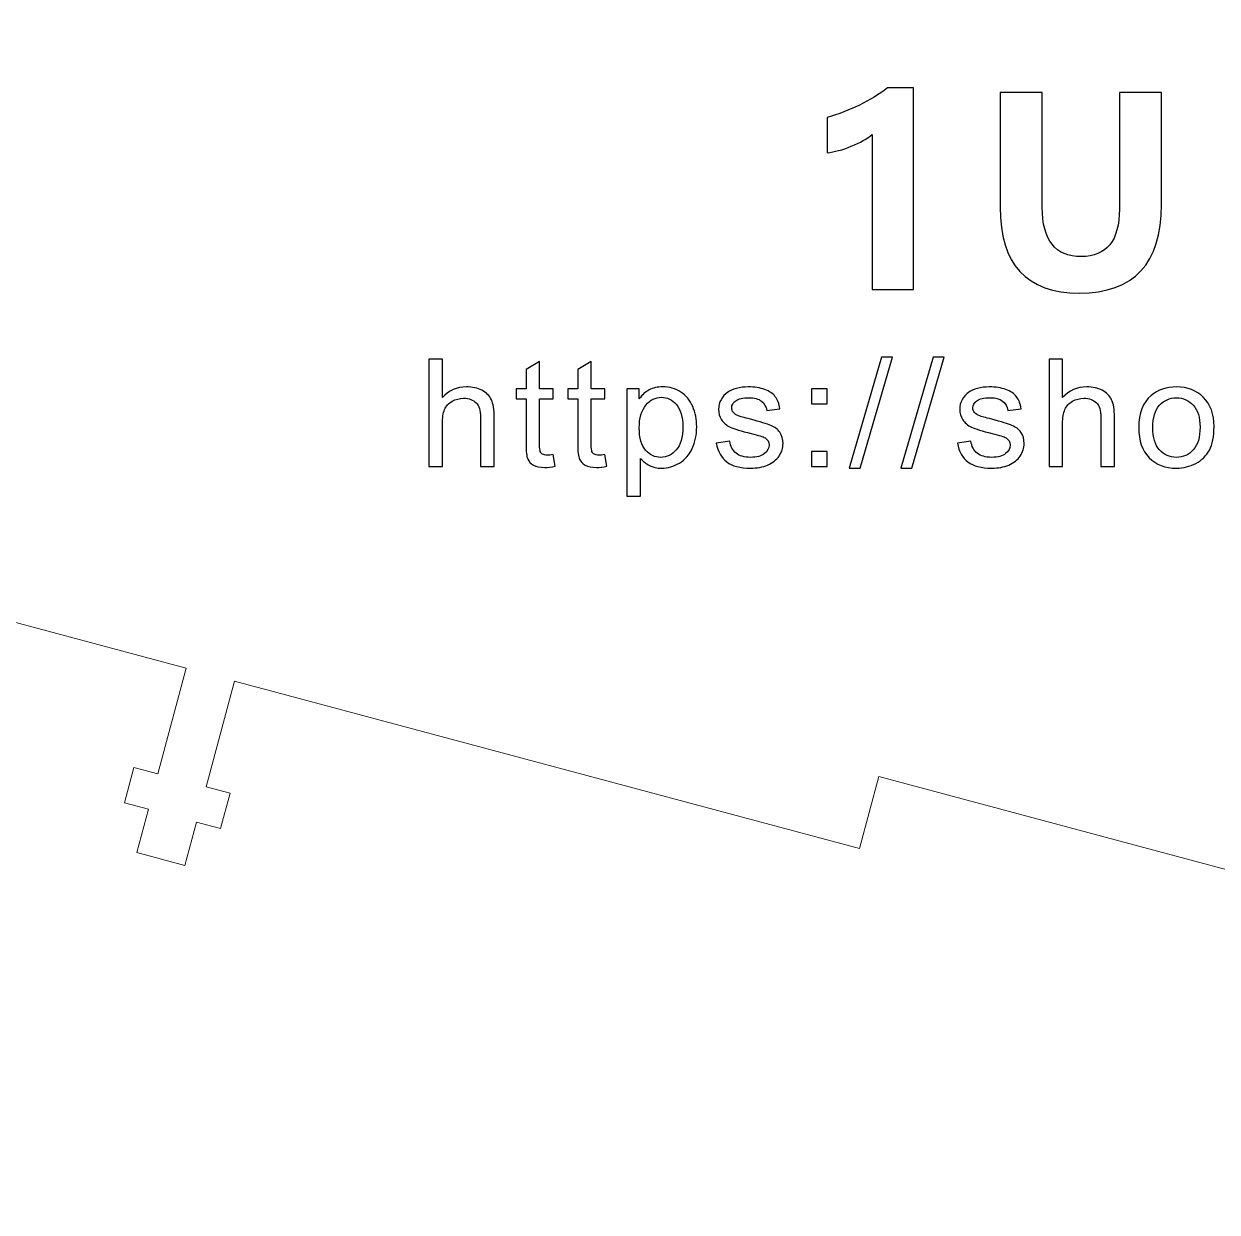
# Model space of a CAD drawing. Header units: centimetres. Extents: x -84 to 49, y -29 to 29.
# Drawn here: x 19.09 to 26.29, y -22.14 to -14.98 of the extents above; entities that cross this region are included whole.
import ezdxf

# ---------------------------------------------------------------- set-up
doc = ezdxf.new("R2010")
doc.units = ezdxf.units.CM
doc.header["$MEASUREMENT"] = 0
doc.layers.add('layer 1', color=7, linetype='Continuous')

msp = doc.modelspace()

# ---------------------------------------------------------------- linework, layer by layer
at = {"layer": 'layer 1', "color": 142, "lineweight": 20}
for points, knots in [([(3.62813, -26.66541), (3.62813, -26.66541), (28.50078, -26.66541), (28.50078, -26.66541), (28.50078, -26.66541), (28.50078, -26.66541), (29.88813, -21.49287), (29.88813, -21.49287), (29.88813, -21.49287), (29.88813, -21.49287), (28.47722, -21.11484), (28.47722, -21.11484), (28.47722, -21.11484), (28.47722, -21.11484), (28.21859, -22.08017), (28.21859, -22.08017), (28.21859, -22.08017), (28.21859, -22.08017), (27.73561, -21.95077), (27.73561, -21.95077), (27.73561, -21.95077), (27.73561, -21.95077), (27.99426, -20.98543), (27.99426, -20.98543), (27.99426, -20.98543), (27.99426, -20.98543), (27.99402, -20.98537), (27.99402, -20.98537), (27.99402, -20.98537), (27.99402, -20.98537), (28.11046, -20.55067), (28.11046, -20.55067), (28.11046, -20.55067), (28.11046, -20.55067), (24.24679, -19.51544), (24.24679, -19.51544), (24.24679, -19.51544), (24.24679, -19.51544), (24.13033, -19.95009), (24.13033, -19.95009), (24.13033, -19.95009), (24.13033, -19.95009), (20.36115, -18.94022), (20.36115, -18.94022), (20.36115, -18.94022), (20.36115, -18.94022), (20.19035, -19.57772), (20.19035, -19.57772), (20.19035, -19.57772), (20.19035, -19.57772), (20.33524, -19.61651), (20.33524, -19.61651), (20.33524, -19.61651), (20.33524, -19.61651), (20.27827, -19.82902), (20.27827, -19.82902), (20.27827, -19.82902), (20.27827, -19.82902), (20.1334, -19.79022), (20.1334, -19.79022), (20.1334, -19.79022), (20.1334, -19.79022), (20.06353, -20.05098), (20.06353, -20.05098), (20.06353, -20.05098), (20.06353, -20.05098), (19.77375, -19.97339), (19.77375, -19.97339), (19.77375, -19.97339), (19.77375, -19.97339), (19.84361, -19.71259), (19.84361, -19.71259), (19.84361, -19.71259), (19.84361, -19.71259), (19.69872, -19.67372), (19.69872, -19.67372), (19.69872, -19.67372), (19.69872, -19.67372), (19.75571, -19.46125), (19.75571, -19.46125), (19.75571, -19.46125), (19.75571, -19.46125), (19.90057, -19.50003), (19.90057, -19.50003), (19.90057, -19.50003), (19.90057, -19.50003), (20.07139, -18.86255), (20.07139, -18.86255), (20.07139, -18.86255), (20.07139, -18.86255), (16.30426, -17.85308), (16.30426, -17.85308), (16.30426, -17.85308), (16.30426, -17.85308), (16.4343, -17.36768), (16.4343, -17.36768), (16.4343, -17.36768), (13.91012, -12.86763), (11.62689, -4.30798), (17.20939, 2.113), (17.20939, 2.113), (17.20939, 2.113), (16.32521, 5.41296), (16.32521, 5.41296), (16.32521, 5.41296), (15.85448, 7.16956), (14.84009, 7.59481), (12.94908, 7.06738), (12.94908, 7.06738), (12.94908, 7.06738), (3.62849, 4.56991), (3.62849, 4.56991), (3.62849, 4.56991), (3.62849, 4.56991), (3.62849, -9.16541), (3.62849, -9.16541), (3.62849, -9.16541), (3.62849, -9.16541), (4.12813, -9.16539), (4.12813, -9.16539), (4.12813, -9.16539), (4.12813, -9.16539), (4.12812, -11.0153), (4.12812, -11.0153), (4.12812, -11.0153), (4.12812, -11.0153), (4.78809, -11.01539), (4.78809, -11.01539), (4.78809, -11.01539), (4.78809, -11.01539), (4.7881, -10.86542), (4.7881, -10.86542), (4.7881, -10.86542), (4.7881, -10.86542), (5.0081, -10.86543), (5.0081, -10.86543), (5.0081, -10.86543), (5.0081, -10.86543), (5.0081, -11.0154), (5.0081, -11.0154), (5.0081, -11.0154), (5.0081, -11.0154), (5.27811, -11.01541), (5.27811, -11.01541), (5.27811, -11.01541), (5.27811, -11.01541), (5.2781, -11.31542), (5.2781, -11.31542), (5.2781, -11.31542), (5.2781, -11.31542), (5.0081, -11.31541), (5.0081, -11.31541), (5.0081, -11.31541), (5.0081, -11.31541), (5.0081, -11.46541), (5.0081, -11.46541), (5.0081, -11.46541), (5.0081, -11.46541), (4.78808, -11.46542), (4.78808, -11.46542), (4.78808, -11.46542), (4.78808, -11.46542), (4.7881, -11.31541), (4.7881, -11.31541), (4.7881, -11.31541), (4.7881, -11.31541), (4.12809, -11.31541), (4.12809, -11.31541), (4.12809, -11.31541), (4.12809, -11.31541), (4.1281, -13.16539), (4.1281, -13.16539), (4.1281, -13.16539), (4.1281, -13.16539), (3.62849, -13.16541), (3.62849, -13.16541), (3.62849, -13.16541), (3.62849, -13.16541), (3.62849, -14.3219), (3.62849, -14.3219), (3.62849, -14.3219), (3.62849, -14.3219), (3.62813, -14.3219), (3.62813, -14.3219), (3.62813, -14.3219), (3.62812, -18.43644), (3.62813, -22.55089), (3.62813, -26.66541)], [0, 0, 0, 0, 0.0212766, 0.0212766, 0.0212766, 0.0212766, 0.0425532, 0.0425532, 0.0425532, 0.0425532, 0.0638298, 0.0638298, 0.0638298, 0.0638298, 0.0851064, 0.0851064, 0.0851064, 0.0851064, 0.106383, 0.106383, 0.106383, 0.106383, 0.1276596, 0.1276596, 0.1276596, 0.1276596, 0.1489362, 0.1489362, 0.1489362, 0.1489362, 0.1702128, 0.1702128, 0.1702128, 0.1702128, 0.1914894, 0.1914894, 0.1914894, 0.1914894, 0.212766, 0.212766, 0.212766, 0.212766, 0.2340426, 0.2340426, 0.2340426, 0.2340426, 0.2553191, 0.2553191, 0.2553191, 0.2553191, 0.2765957, 0.2765957, 0.2765957, 0.2765957, 0.2978723, 0.2978723, 0.2978723, 0.2978723, 0.3191489, 0.3191489, 0.3191489, 0.3191489, 0.3404255, 0.3404255, 0.3404255, 0.3404255, 0.3617021, 0.3617021, 0.3617021, 0.3617021, 0.3829787, 0.3829787, 0.3829787, 0.3829787, 0.4042553, 0.4042553, 0.4042553, 0.4042553, 0.4255319, 0.4255319, 0.4255319, 0.4255319, 0.4468085, 0.4468085, 0.4468085, 0.4468085, 0.4680851, 0.4680851, 0.4680851, 0.4680851, 0.4893617, 0.4893617, 0.4893617, 0.4893617, 0.5106383, 0.5106383, 0.5106383, 0.5106383, 0.5319149, 0.5319149, 0.5319149, 0.5319149, 0.5531915, 0.5531915, 0.5531915, 0.5531915, 0.5744681, 0.5744681, 0.5744681, 0.5744681, 0.5957447, 0.5957447, 0.5957447, 0.5957447, 0.6170213, 0.6170213, 0.6170213, 0.6170213, 0.6382979, 0.6382979, 0.6382979, 0.6382979, 0.6595745, 0.6595745, 0.6595745, 0.6595745, 0.6808511, 0.6808511, 0.6808511, 0.6808511, 0.7021277, 0.7021277, 0.7021277, 0.7021277, 0.7234043, 0.7234043, 0.7234043, 0.7234043, 0.7446809, 0.7446809, 0.7446809, 0.7446809, 0.7659574, 0.7659574, 0.7659574, 0.7659574, 0.787234, 0.787234, 0.787234, 0.787234, 0.8085106, 0.8085106, 0.8085106, 0.8085106, 0.8297872, 0.8297872, 0.8297872, 0.8297872, 0.8510638, 0.8510638, 0.8510638, 0.8510638, 0.8723404, 0.8723404, 0.8723404, 0.8723404, 0.893617, 0.893617, 0.893617, 0.893617, 0.9148936, 0.9148936, 0.9148936, 0.9148936, 0.9361702, 0.9361702, 0.9361702, 0.9361702, 0.9574468, 0.9574468, 0.9574468, 0.9574468, 0.9787234, 0.9787234, 0.9787234, 0.9787234, 1, 1, 1, 1]), ([(48.16047, 1.17532), (48.16047, 1.17532), (48.16046, -23.69733), (48.16046, -23.69733), (48.16046, -23.69733), (48.16046, -23.69733), (42.98791, -25.0847), (42.98791, -25.0847), (42.98791, -25.0847), (42.98791, -25.0847), (42.60987, -23.67379), (42.60987, -23.67379), (42.60987, -23.67379), (42.60987, -23.67379), (43.57524, -23.41513), (43.57524, -23.41513), (43.57524, -23.41513), (43.57524, -23.41513), (43.44583, -22.93214), (43.44583, -22.93214), (43.44583, -22.93214), (43.44583, -22.93214), (42.48046, -23.19082), (42.48046, -23.19082), (42.48046, -23.19082), (42.48046, -23.19082), (42.4804, -23.19059), (42.4804, -23.19059), (42.4804, -23.19059), (42.4804, -23.19059), (42.04573, -23.30701), (42.04573, -23.30701), (42.04573, -23.30701), (42.04573, -23.30701), (41.01048, -19.44335), (41.01048, -19.44335), (41.01048, -19.44335), (41.01048, -19.44335), (41.44513, -19.32691), (41.44513, -19.32691), (41.44513, -19.32691), (41.44513, -19.32691), (40.43524, -15.55772), (40.43524, -15.55772), (40.43524, -15.55772), (40.43524, -15.55772), (41.07276, -15.38691), (41.07276, -15.38691), (41.07276, -15.38691), (41.07276, -15.38691), (41.11155, -15.53181), (41.11155, -15.53181), (41.11155, -15.53181), (41.11155, -15.53181), (41.32406, -15.47484), (41.32406, -15.47484), (41.32406, -15.47484), (41.32406, -15.47484), (41.28523, -15.32994), (41.28523, -15.32994), (41.28523, -15.32994), (41.28523, -15.32994), (41.54602, -15.26009), (41.54602, -15.26009), (41.54602, -15.26009), (41.54602, -15.26009), (41.46842, -14.9703), (41.46842, -14.9703), (41.46842, -14.9703), (41.46842, -14.9703), (41.2076, -15.04018), (41.2076, -15.04018), (41.2076, -15.04018), (41.2076, -15.04018), (41.16875, -14.8953), (41.16875, -14.8953), (41.16875, -14.8953), (41.16875, -14.8953), (40.95628, -14.95226), (40.95628, -14.95226), (40.95628, -14.95226), (40.95628, -14.95226), (40.99507, -15.09714), (40.99507, -15.09714), (40.99507, -15.09714), (40.99507, -15.09714), (40.3576, -15.26796), (40.3576, -15.26796), (40.3576, -15.26796), (40.3576, -15.26796), (39.34812, -11.50082), (39.34812, -11.50082), (39.34812, -11.50082), (39.34812, -11.50082), (38.86273, -11.63085), (38.86273, -11.63085), (38.86273, -11.63085), (34.36266, -9.10666), (25.80303, -6.82345), (19.38205, -12.40595), (19.38205, -12.40595), (19.38205, -12.40595), (16.08209, -11.52176), (16.08209, -11.52176), (16.08209, -11.52176), (14.32547, -11.05105), (13.90024, -10.03662), (14.42767, -8.14566), (14.42767, -8.14566), (14.42767, -8.14566), (16.92514, 1.17496), (16.92514, 1.17496), (16.92514, 1.17496), (16.92514, 1.17496), (30.66046, 1.17496), (30.66046, 1.17496), (30.66046, 1.17496), (30.66046, 1.17496), (30.66044, 0.67532), (30.66044, 0.67532), (30.66044, 0.67532), (30.66044, 0.67532), (32.51034, 0.67531), (32.51034, 0.67531), (32.51034, 0.67531), (32.51034, 0.67531), (32.51045, 0.01535), (32.51045, 0.01535), (32.51045, 0.01535), (32.51045, 0.01535), (32.36046, 0.01534), (32.36046, 0.01534), (32.36046, 0.01534), (32.36046, 0.01534), (32.36046, -0.20466), (32.36046, -0.20466), (32.36046, -0.20466), (32.36046, -0.20466), (32.51045, -0.20465), (32.51045, -0.20465), (32.51045, -0.20465), (32.51045, -0.20465), (32.51045, -0.47466), (32.51045, -0.47466), (32.51045, -0.47466), (32.51045, -0.47466), (32.81045, -0.47465), (32.81045, -0.47465), (32.81045, -0.47465), (32.81045, -0.47465), (32.81045, -0.20465), (32.81045, -0.20465), (32.81045, -0.20465), (32.81045, -0.20465), (32.96047, -0.20465), (32.96047, -0.20465), (32.96047, -0.20465), (32.96047, -0.20465), (32.96045, 0.01534), (32.96045, 0.01534), (32.96045, 0.01534), (32.96045, 0.01534), (32.81045, 0.01534), (32.81045, 0.01534), (32.81045, 0.01534), (32.81045, 0.01534), (32.81045, 0.67534), (32.81045, 0.67534), (32.81045, 0.67534), (32.81045, 0.67534), (34.66046, 0.67535), (34.66046, 0.67535), (34.66046, 0.67535), (34.66046, 0.67535), (34.66044, 1.17496), (34.66044, 1.17496), (34.66044, 1.17496), (34.66044, 1.17496), (35.81695, 1.17496), (35.81695, 1.17496), (35.81695, 1.17496), (35.81695, 1.17496), (35.81695, 1.17532), (35.81695, 1.17532), (35.81695, 1.17532), (39.66479, 1.17532), (43.51265, 1.17277), (47.36048, 1.17279), (47.36048, 1.17279), (47.36048, 1.17279), (47.36049, 1.17534), (47.36049, 1.17534), (47.36049, 1.17534), (47.36049, 1.17534), (48.16047, 1.17532), (48.16047, 1.17532)], [0, 0, 0, 0, 0.0204082, 0.0204082, 0.0204082, 0.0204082, 0.0408163, 0.0408163, 0.0408163, 0.0408163, 0.0612245, 0.0612245, 0.0612245, 0.0612245, 0.0816327, 0.0816327, 0.0816327, 0.0816327, 0.1020408, 0.1020408, 0.1020408, 0.1020408, 0.122449, 0.122449, 0.122449, 0.122449, 0.1428571, 0.1428571, 0.1428571, 0.1428571, 0.1632653, 0.1632653, 0.1632653, 0.1632653, 0.1836735, 0.1836735, 0.1836735, 0.1836735, 0.2040816, 0.2040816, 0.2040816, 0.2040816, 0.2244898, 0.2244898, 0.2244898, 0.2244898, 0.244898, 0.244898, 0.244898, 0.244898, 0.2653061, 0.2653061, 0.2653061, 0.2653061, 0.2857143, 0.2857143, 0.2857143, 0.2857143, 0.3061224, 0.3061224, 0.3061224, 0.3061224, 0.3265306, 0.3265306, 0.3265306, 0.3265306, 0.3469388, 0.3469388, 0.3469388, 0.3469388, 0.3673469, 0.3673469, 0.3673469, 0.3673469, 0.3877551, 0.3877551, 0.3877551, 0.3877551, 0.4081633, 0.4081633, 0.4081633, 0.4081633, 0.4285714, 0.4285714, 0.4285714, 0.4285714, 0.4489796, 0.4489796, 0.4489796, 0.4489796, 0.4693878, 0.4693878, 0.4693878, 0.4693878, 0.4897959, 0.4897959, 0.4897959, 0.4897959, 0.5102041, 0.5102041, 0.5102041, 0.5102041, 0.5306122, 0.5306122, 0.5306122, 0.5306122, 0.5510204, 0.5510204, 0.5510204, 0.5510204, 0.5714286, 0.5714286, 0.5714286, 0.5714286, 0.5918367, 0.5918367, 0.5918367, 0.5918367, 0.6122449, 0.6122449, 0.6122449, 0.6122449, 0.6326531, 0.6326531, 0.6326531, 0.6326531, 0.6530612, 0.6530612, 0.6530612, 0.6530612, 0.6734694, 0.6734694, 0.6734694, 0.6734694, 0.6938776, 0.6938776, 0.6938776, 0.6938776, 0.7142857, 0.7142857, 0.7142857, 0.7142857, 0.7346939, 0.7346939, 0.7346939, 0.7346939, 0.755102, 0.755102, 0.755102, 0.755102, 0.7755102, 0.7755102, 0.7755102, 0.7755102, 0.7959184, 0.7959184, 0.7959184, 0.7959184, 0.8163265, 0.8163265, 0.8163265, 0.8163265, 0.8367347, 0.8367347, 0.8367347, 0.8367347, 0.8571429, 0.8571429, 0.8571429, 0.8571429, 0.877551, 0.877551, 0.877551, 0.877551, 0.8979592, 0.8979592, 0.8979592, 0.8979592, 0.9183673, 0.9183673, 0.9183673, 0.9183673, 0.9387755, 0.9387755, 0.9387755, 0.9387755, 0.9591837, 0.9591837, 0.9591837, 0.9591837, 0.9795918, 0.9795918, 0.9795918, 0.9795918, 1, 1, 1, 1])]:
    msp.add_open_spline(points, degree=3, knots=knots, dxfattribs=at)
at = {"layer": 'layer 1', "color": 250}
for points, knots in [([(24.45757, -15.36217), (24.45757, -15.36217), (24.45757, -16.57832), (24.45757, -16.57832), (24.45757, -16.57832), (24.45757, -16.57832), (24.20794, -16.57832), (24.20794, -16.57832), (24.20794, -16.57832), (24.20794, -16.57832), (24.20794, -15.64196), (24.20794, -15.64196), (24.20794, -15.64196), (24.17726, -15.66844), (24.13504, -15.69256), (24.08181, -15.7138), (24.08181, -15.7138), (24.02858, -15.73504), (23.97981, -15.74815), (23.93524, -15.7534), (23.93524, -15.7534), (23.93524, -15.7534), (23.93524, -15.54048), (23.93524, -15.54048), (23.93524, -15.54048), (24.07552, -15.49957), (24.19693, -15.44005), (24.29919, -15.36217), (24.29919, -15.36217), (24.29919, -15.36217), (24.45757, -15.36217), (24.45757, -15.36217)], [0, 0, 0, 0, 0.125, 0.125, 0.125, 0.125, 0.25, 0.25, 0.25, 0.25, 0.375, 0.375, 0.375, 0.375, 0.5, 0.5, 0.5, 0.5, 0.625, 0.625, 0.625, 0.625, 0.75, 0.75, 0.75, 0.75, 0.875, 0.875, 0.875, 0.875, 1, 1, 1, 1]), ([(25.95177, -16.06674), (25.95177, -16.42152), (25.78684, -16.59903), (25.45697, -16.59903), (25.45697, -16.59903), (25.13838, -16.59903), (24.97922, -16.42624), (24.97922, -16.08064), (24.97922, -16.08064), (24.97922, -16.08064), (24.97922, -15.3884), (24.97922, -15.3884), (24.97922, -15.3884), (24.97922, -15.3884), (25.2333, -15.3884), (25.2333, -15.3884), (25.2333, -15.3884), (25.2333, -15.3884), (25.2333, -16.08195), (25.2333, -16.08195), (25.2333, -16.08195), (25.2333, -16.28018), (25.31144, -16.3793), (25.46772, -16.3793), (25.46772, -16.3793), (25.62138, -16.3793), (25.69821, -16.28385), (25.69821, -16.0927), (25.69821, -16.0927), (25.69821, -16.0927), (25.69821, -15.3884), (25.69821, -15.3884), (25.69821, -15.3884), (25.69821, -15.3884), (25.95177, -15.3884), (25.95177, -15.3884), (25.95177, -15.3884), (25.95177, -15.3884), (25.95177, -16.06674), (25.95177, -16.06674)], [0, 0, 0, 0, 0.1, 0.1, 0.1, 0.1, 0.2, 0.2, 0.2, 0.2, 0.3, 0.3, 0.3, 0.3, 0.4, 0.4, 0.4, 0.4, 0.5, 0.5, 0.5, 0.5, 0.6, 0.6, 0.6, 0.6, 0.7, 0.7, 0.7, 0.7, 0.8, 0.8, 0.8, 0.8, 0.9, 0.9, 0.9, 0.9, 1, 1, 1, 1]), ([(21.5335, -17.64481), (21.5335, -17.64481), (21.5335, -16.9974), (21.5335, -16.9974), (21.5335, -16.9974), (21.5335, -16.9974), (21.6156, -16.9974), (21.6156, -16.9974), (21.6156, -16.9974), (21.6156, -16.9974), (21.6156, -17.22969), (21.6156, -17.22969), (21.6156, -17.22969), (21.65392, -17.18673), (21.70237, -17.16517), (21.76078, -17.16517), (21.76078, -17.16517), (21.79662, -17.16517), (21.82778, -17.17211), (21.85425, -17.18582), (21.85425, -17.18582), (21.88074, -17.19939), (21.89975, -17.21838), (21.91112, -17.2425), (21.91112, -17.2425), (21.92249, -17.26662), (21.92825, -17.30174), (21.92825, -17.34756), (21.92825, -17.34756), (21.92825, -17.34756), (21.92825, -17.64481), (21.92825, -17.64481), (21.92825, -17.64481), (21.92825, -17.64481), (21.84601, -17.64481), (21.84601, -17.64481), (21.84601, -17.64481), (21.84601, -17.64481), (21.84601, -17.34756), (21.84601, -17.34756), (21.84601, -17.34756), (21.84601, -17.30792), (21.83712, -17.27898), (21.81936, -17.26089), (21.81936, -17.26089), (21.80161, -17.2428), (21.77637, -17.2336), (21.7438, -17.2336), (21.7438, -17.2336), (21.71951, -17.2336), (21.6966, -17.23979), (21.67511, -17.25199), (21.67511, -17.25199), (21.65361, -17.2642), (21.63835, -17.28078), (21.6293, -17.30174), (21.6293, -17.30174), (21.62012, -17.32254), (21.6156, -17.35148), (21.6156, -17.38826), (21.6156, -17.38826), (21.6156, -17.38826), (21.6156, -17.64481), (21.6156, -17.64481), (21.6156, -17.64481), (21.6156, -17.64481), (21.5335, -17.64481), (21.5335, -17.64481)], [0, 0, 0, 0, 0.0588235, 0.0588235, 0.0588235, 0.0588235, 0.1176471, 0.1176471, 0.1176471, 0.1176471, 0.1764706, 0.1764706, 0.1764706, 0.1764706, 0.2352941, 0.2352941, 0.2352941, 0.2352941, 0.2941176, 0.2941176, 0.2941176, 0.2941176, 0.3529412, 0.3529412, 0.3529412, 0.3529412, 0.4117647, 0.4117647, 0.4117647, 0.4117647, 0.4705882, 0.4705882, 0.4705882, 0.4705882, 0.5294118, 0.5294118, 0.5294118, 0.5294118, 0.5882353, 0.5882353, 0.5882353, 0.5882353, 0.6470588, 0.6470588, 0.6470588, 0.6470588, 0.7058824, 0.7058824, 0.7058824, 0.7058824, 0.7647059, 0.7647059, 0.7647059, 0.7647059, 0.8235294, 0.8235294, 0.8235294, 0.8235294, 0.8823529, 0.8823529, 0.8823529, 0.8823529, 0.9411765, 0.9411765, 0.9411765, 0.9411765, 1, 1, 1, 1]), ([(22.2846, -17.57366), (22.2846, -17.57366), (22.29643, -17.64391), (22.29643, -17.64391), (22.29643, -17.64391), (22.27338, -17.64858), (22.25267, -17.65099), (22.23443, -17.65099), (22.23443, -17.65099), (22.20453, -17.65099), (22.18147, -17.64647), (22.16495, -17.63727), (22.16495, -17.63727), (22.1486, -17.62823), (22.13707, -17.61617), (22.13037, -17.60125), (22.13037, -17.60125), (22.12368, -17.58648), (22.12024, -17.55512), (22.12024, -17.50749), (22.12024, -17.50749), (22.12024, -17.50749), (22.12024, -17.23767), (22.12024, -17.23767), (22.12024, -17.23767), (22.12024, -17.23767), (22.05996, -17.23767), (22.05996, -17.23767), (22.05996, -17.23767), (22.05996, -17.23767), (22.05996, -17.17587), (22.05996, -17.17587), (22.05996, -17.17587), (22.05996, -17.17587), (22.12024, -17.17587), (22.12024, -17.17587), (22.12024, -17.17587), (22.12024, -17.17587), (22.12024, -17.05966), (22.12024, -17.05966), (22.12024, -17.05966), (22.12024, -17.05966), (22.20203, -17.01202), (22.20203, -17.01202), (22.20203, -17.01202), (22.20203, -17.01202), (22.20203, -17.17587), (22.20203, -17.17587), (22.20203, -17.17587), (22.20203, -17.17587), (22.2846, -17.17587), (22.2846, -17.17587), (22.2846, -17.17587), (22.2846, -17.17587), (22.2846, -17.23767), (22.2846, -17.23767), (22.2846, -17.23767), (22.2846, -17.23767), (22.20203, -17.23767), (22.20203, -17.23767), (22.20203, -17.23767), (22.20203, -17.23767), (22.20203, -17.51186), (22.20203, -17.51186), (22.20203, -17.51186), (22.20203, -17.53462), (22.20343, -17.54909), (22.20624, -17.55557), (22.20624, -17.55557), (22.2092, -17.56206), (22.21387, -17.56718), (22.22041, -17.5711), (22.22041, -17.5711), (22.22696, -17.57487), (22.23631, -17.57683), (22.24846, -17.57683), (22.24846, -17.57683), (22.25765, -17.57683), (22.26965, -17.57577), (22.2846, -17.57366)], [0, 0, 0, 0, 0.05, 0.05, 0.05, 0.05, 0.1, 0.1, 0.1, 0.1, 0.15, 0.15, 0.15, 0.15, 0.2, 0.2, 0.2, 0.2, 0.25, 0.25, 0.25, 0.25, 0.3, 0.3, 0.3, 0.3, 0.35, 0.35, 0.35, 0.35, 0.4, 0.4, 0.4, 0.4, 0.45, 0.45, 0.45, 0.45, 0.5, 0.5, 0.5, 0.5, 0.55, 0.55, 0.55, 0.55, 0.6, 0.6, 0.6, 0.6, 0.65, 0.65, 0.65, 0.65, 0.7, 0.7, 0.7, 0.7, 0.75, 0.75, 0.75, 0.75, 0.8, 0.8, 0.8, 0.8, 0.85, 0.85, 0.85, 0.85, 0.9, 0.9, 0.9, 0.9, 0.95, 0.95, 0.95, 0.95, 1, 1, 1, 1]), ([(22.59623, -17.57366), (22.59623, -17.57366), (22.60806, -17.64391), (22.60806, -17.64391), (22.60806, -17.64391), (22.58501, -17.64858), (22.5643, -17.65099), (22.54606, -17.65099), (22.54606, -17.65099), (22.51616, -17.65099), (22.4931, -17.64647), (22.47658, -17.63727), (22.47658, -17.63727), (22.46023, -17.62823), (22.4487, -17.61617), (22.442, -17.60125), (22.442, -17.60125), (22.43531, -17.58648), (22.43187, -17.55512), (22.43187, -17.50749), (22.43187, -17.50749), (22.43187, -17.50749), (22.43187, -17.23767), (22.43187, -17.23767), (22.43187, -17.23767), (22.43187, -17.23767), (22.37159, -17.23767), (22.37159, -17.23767), (22.37159, -17.23767), (22.37159, -17.23767), (22.37159, -17.17587), (22.37159, -17.17587), (22.37159, -17.17587), (22.37159, -17.17587), (22.43187, -17.17587), (22.43187, -17.17587), (22.43187, -17.17587), (22.43187, -17.17587), (22.43187, -17.05966), (22.43187, -17.05966), (22.43187, -17.05966), (22.43187, -17.05966), (22.51366, -17.01202), (22.51366, -17.01202), (22.51366, -17.01202), (22.51366, -17.01202), (22.51366, -17.17587), (22.51366, -17.17587), (22.51366, -17.17587), (22.51366, -17.17587), (22.59623, -17.17587), (22.59623, -17.17587), (22.59623, -17.17587), (22.59623, -17.17587), (22.59623, -17.23767), (22.59623, -17.23767), (22.59623, -17.23767), (22.59623, -17.23767), (22.51366, -17.23767), (22.51366, -17.23767), (22.51366, -17.23767), (22.51366, -17.23767), (22.51366, -17.51186), (22.51366, -17.51186), (22.51366, -17.51186), (22.51366, -17.53462), (22.51506, -17.54909), (22.51787, -17.55557), (22.51787, -17.55557), (22.52083, -17.56206), (22.5255, -17.56718), (22.53204, -17.5711), (22.53204, -17.5711), (22.53859, -17.57487), (22.54794, -17.57683), (22.56009, -17.57683), (22.56009, -17.57683), (22.56928, -17.57683), (22.58128, -17.57577), (22.59623, -17.57366)], [0, 0, 0, 0, 0.05, 0.05, 0.05, 0.05, 0.1, 0.1, 0.1, 0.1, 0.15, 0.15, 0.15, 0.15, 0.2, 0.2, 0.2, 0.2, 0.25, 0.25, 0.25, 0.25, 0.3, 0.3, 0.3, 0.3, 0.35, 0.35, 0.35, 0.35, 0.4, 0.4, 0.4, 0.4, 0.45, 0.45, 0.45, 0.45, 0.5, 0.5, 0.5, 0.5, 0.55, 0.55, 0.55, 0.55, 0.6, 0.6, 0.6, 0.6, 0.65, 0.65, 0.65, 0.65, 0.7, 0.7, 0.7, 0.7, 0.75, 0.75, 0.75, 0.75, 0.8, 0.8, 0.8, 0.8, 0.85, 0.85, 0.85, 0.85, 0.9, 0.9, 0.9, 0.9, 0.95, 0.95, 0.95, 0.95, 1, 1, 1, 1]), ([(24.06958, -17.65581), (24.06958, -17.65581), (24.26354, -16.9864), (24.26354, -16.9864), (24.26354, -16.9864), (24.26354, -16.9864), (24.32928, -16.9864), (24.32928, -16.9864), (24.32928, -16.9864), (24.32928, -16.9864), (24.13579, -17.65581), (24.13579, -17.65581), (24.13579, -17.65581), (24.13579, -17.65581), (24.06958, -17.65581), (24.06958, -17.65581)], [0, 0, 0, 0, 0.25, 0.25, 0.25, 0.25, 0.5, 0.5, 0.5, 0.5, 0.75, 0.75, 0.75, 0.75, 1, 1, 1, 1]), ([(24.38122, -17.65581), (24.38122, -17.65581), (24.57518, -16.9864), (24.57518, -16.9864), (24.57518, -16.9864), (24.57518, -16.9864), (24.64092, -16.9864), (24.64092, -16.9864), (24.64092, -16.9864), (24.64092, -16.9864), (24.44743, -17.65581), (24.44743, -17.65581), (24.44743, -17.65581), (24.44743, -17.65581), (24.38122, -17.65581), (24.38122, -17.65581)], [0, 0, 0, 0, 0.25, 0.25, 0.25, 0.25, 0.5, 0.5, 0.5, 0.5, 0.75, 0.75, 0.75, 0.75, 1, 1, 1, 1]), ([(25.27383, -17.64481), (25.27383, -17.64481), (25.27383, -16.9974), (25.27383, -16.9974), (25.27383, -16.9974), (25.27383, -16.9974), (25.35593, -16.9974), (25.35593, -16.9974), (25.35593, -16.9974), (25.35593, -16.9974), (25.35593, -17.22969), (25.35593, -17.22969), (25.35593, -17.22969), (25.39425, -17.18673), (25.4427, -17.16517), (25.50111, -17.16517), (25.50111, -17.16517), (25.53695, -17.16517), (25.56811, -17.17211), (25.59458, -17.18582), (25.59458, -17.18582), (25.62107, -17.19939), (25.64008, -17.21838), (25.65145, -17.2425), (25.65145, -17.2425), (25.66282, -17.26662), (25.66858, -17.30174), (25.66858, -17.34756), (25.66858, -17.34756), (25.66858, -17.34756), (25.66858, -17.64481), (25.66858, -17.64481), (25.66858, -17.64481), (25.66858, -17.64481), (25.58634, -17.64481), (25.58634, -17.64481), (25.58634, -17.64481), (25.58634, -17.64481), (25.58634, -17.34756), (25.58634, -17.34756), (25.58634, -17.34756), (25.58634, -17.30792), (25.57745, -17.27898), (25.55969, -17.26089), (25.55969, -17.26089), (25.54194, -17.2428), (25.5167, -17.2336), (25.48413, -17.2336), (25.48413, -17.2336), (25.45984, -17.2336), (25.43693, -17.23979), (25.41544, -17.25199), (25.41544, -17.25199), (25.39394, -17.2642), (25.37868, -17.28078), (25.36963, -17.30174), (25.36963, -17.30174), (25.36045, -17.32254), (25.35593, -17.35148), (25.35593, -17.38826), (25.35593, -17.38826), (25.35593, -17.38826), (25.35593, -17.64481), (25.35593, -17.64481), (25.35593, -17.64481), (25.35593, -17.64481), (25.27383, -17.64481), (25.27383, -17.64481)], [0, 0, 0, 0, 0.0588235, 0.0588235, 0.0588235, 0.0588235, 0.1176471, 0.1176471, 0.1176471, 0.1176471, 0.1764706, 0.1764706, 0.1764706, 0.1764706, 0.2352941, 0.2352941, 0.2352941, 0.2352941, 0.2941176, 0.2941176, 0.2941176, 0.2941176, 0.3529412, 0.3529412, 0.3529412, 0.3529412, 0.4117647, 0.4117647, 0.4117647, 0.4117647, 0.4705882, 0.4705882, 0.4705882, 0.4705882, 0.5294118, 0.5294118, 0.5294118, 0.5294118, 0.5882353, 0.5882353, 0.5882353, 0.5882353, 0.6470588, 0.6470588, 0.6470588, 0.6470588, 0.7058824, 0.7058824, 0.7058824, 0.7058824, 0.7647059, 0.7647059, 0.7647059, 0.7647059, 0.8235294, 0.8235294, 0.8235294, 0.8235294, 0.8823529, 0.8823529, 0.8823529, 0.8823529, 0.9411765, 0.9411765, 0.9411765, 0.9411765, 1, 1, 1, 1]), ([(22.72856, -17.82449), (22.72856, -17.82449), (22.72856, -17.17587), (22.72856, -17.17587), (22.72856, -17.17587), (22.72856, -17.17587), (22.80333, -17.17587), (22.80333, -17.17587), (22.80333, -17.17587), (22.80333, -17.17587), (22.80333, -17.23677), (22.80333, -17.23677), (22.80333, -17.23677), (22.82094, -17.21295), (22.84088, -17.19502), (22.86316, -17.18311), (22.86316, -17.18311), (22.88528, -17.1712), (22.91223, -17.16517), (22.94386, -17.16517), (22.94386, -17.16517), (22.98529, -17.16517), (23.02174, -17.17557), (23.05336, -17.19607), (23.05336, -17.19607), (23.08514, -17.21672), (23.10899, -17.24581), (23.12503, -17.28335), (23.12503, -17.28335), (23.14123, -17.32088), (23.14933, -17.36203), (23.14933, -17.4068), (23.14933, -17.4068), (23.14933, -17.45473), (23.14045, -17.49799), (23.12254, -17.53643), (23.12254, -17.53643), (23.10478, -17.57487), (23.07891, -17.60426), (23.04495, -17.62476), (23.04495, -17.62476), (23.01099, -17.64511), (22.97533, -17.65536), (22.93793, -17.65536), (22.93793, -17.65536), (22.91052, -17.65536), (22.88605, -17.64978), (22.86425, -17.63863), (22.86425, -17.63863), (22.84244, -17.62748), (22.82467, -17.61331), (22.81066, -17.59627), (22.81066, -17.59627), (22.81066, -17.59627), (22.81066, -17.82449), (22.81066, -17.82449), (22.81066, -17.82449), (22.81066, -17.82449), (22.72856, -17.82449), (22.72856, -17.82449)], [0, 0, 0, 0, 0.0666667, 0.0666667, 0.0666667, 0.0666667, 0.1333333, 0.1333333, 0.1333333, 0.1333333, 0.2, 0.2, 0.2, 0.2, 0.2666667, 0.2666667, 0.2666667, 0.2666667, 0.3333333, 0.3333333, 0.3333333, 0.3333333, 0.4, 0.4, 0.4, 0.4, 0.4666667, 0.4666667, 0.4666667, 0.4666667, 0.5333333, 0.5333333, 0.5333333, 0.5333333, 0.6, 0.6, 0.6, 0.6, 0.6666667, 0.6666667, 0.6666667, 0.6666667, 0.7333333, 0.7333333, 0.7333333, 0.7333333, 0.8, 0.8, 0.8, 0.8, 0.8666667, 0.8666667, 0.8666667, 0.8666667, 0.9333333, 0.9333333, 0.9333333, 0.9333333, 1, 1, 1, 1]), ([(23.26749, -17.50478), (23.26749, -17.50478), (23.34864, -17.49242), (23.34864, -17.49242), (23.34864, -17.49242), (23.35316, -17.52392), (23.36594, -17.54804), (23.38681, -17.56492), (23.38681, -17.56492), (23.40753, -17.58165), (23.43666, -17.59009), (23.4742, -17.59009), (23.4742, -17.59009), (23.5119, -17.59009), (23.53994, -17.58256), (23.55817, -17.56778), (23.55817, -17.56778), (23.57639, -17.55286), (23.58559, -17.53538), (23.58559, -17.51548), (23.58559, -17.51548), (23.58559, -17.49739), (23.57749, -17.48337), (23.56128, -17.47297), (23.56128, -17.47297), (23.55007, -17.46589), (23.52203, -17.45699), (23.47732, -17.44614), (23.47732, -17.44614), (23.41719, -17.43137), (23.37528, -17.41871), (23.35208, -17.40785), (23.35208, -17.40785), (23.32886, -17.39715), (23.3111, -17.38223), (23.29911, -17.36324), (23.29911, -17.36324), (23.28711, -17.34424), (23.28103, -17.32329), (23.28103, -17.30038), (23.28103, -17.30038), (23.28103, -17.27943), (23.28602, -17.26013), (23.29599, -17.24235), (23.29599, -17.24235), (23.30581, -17.22441), (23.31936, -17.20964), (23.33634, -17.19788), (23.33634, -17.19788), (23.34911, -17.18884), (23.36656, -17.181), (23.38853, -17.17467), (23.38853, -17.17467), (23.41064, -17.16834), (23.43432, -17.16517), (23.45956, -17.16517), (23.45956, -17.16517), (23.49757, -17.16517), (23.53091, -17.1706), (23.55972, -17.18115), (23.55972, -17.18115), (23.58855, -17.1917), (23.60973, -17.20602), (23.62345, -17.22411), (23.62345, -17.22411), (23.63715, -17.24235), (23.6465, -17.26647), (23.65164, -17.29676), (23.65164, -17.29676), (23.65164, -17.29676), (23.57141, -17.30747), (23.57141, -17.30747), (23.57141, -17.30747), (23.56767, -17.28335), (23.55708, -17.26451), (23.53963, -17.25094), (23.53963, -17.25094), (23.52219, -17.23737), (23.49742, -17.23059), (23.46548, -17.23059), (23.46548, -17.23059), (23.42778, -17.23059), (23.40084, -17.23662), (23.38479, -17.24868), (23.38479, -17.24868), (23.36858, -17.26074), (23.36048, -17.27491), (23.36048, -17.29103), (23.36048, -17.29103), (23.36048, -17.30144), (23.36391, -17.31063), (23.37061, -17.31892), (23.37061, -17.31892), (23.3773, -17.32751), (23.38774, -17.33445), (23.40208, -17.34017), (23.40208, -17.34017), (23.41033, -17.34304), (23.43448, -17.34982), (23.47467, -17.36037), (23.47467, -17.36037), (23.53278, -17.37545), (23.57328, -17.38766), (23.59619, -17.3973), (23.59619, -17.3973), (23.61924, -17.4068), (23.63731, -17.42082), (23.65039, -17.43906), (23.65039, -17.43906), (23.66348, -17.4573), (23.67003, -17.47991), (23.67003, -17.50704), (23.67003, -17.50704), (23.67003, -17.53357), (23.66193, -17.55844), (23.64603, -17.58195), (23.64603, -17.58195), (23.62999, -17.60532), (23.60693, -17.62341), (23.57687, -17.63622), (23.57687, -17.63622), (23.5468, -17.64903), (23.51268, -17.65536), (23.47467, -17.65536), (23.47467, -17.65536), (23.41158, -17.65536), (23.3636, -17.6427), (23.33057, -17.61738), (23.33057, -17.61738), (23.29755, -17.59205), (23.27652, -17.55452), (23.26749, -17.50478)], [0, 0, 0, 0, 0.030303, 0.030303, 0.030303, 0.030303, 0.0606061, 0.0606061, 0.0606061, 0.0606061, 0.0909091, 0.0909091, 0.0909091, 0.0909091, 0.1212121, 0.1212121, 0.1212121, 0.1212121, 0.1515152, 0.1515152, 0.1515152, 0.1515152, 0.1818182, 0.1818182, 0.1818182, 0.1818182, 0.2121212, 0.2121212, 0.2121212, 0.2121212, 0.2424242, 0.2424242, 0.2424242, 0.2424242, 0.2727273, 0.2727273, 0.2727273, 0.2727273, 0.3030303, 0.3030303, 0.3030303, 0.3030303, 0.3333333, 0.3333333, 0.3333333, 0.3333333, 0.3636364, 0.3636364, 0.3636364, 0.3636364, 0.3939394, 0.3939394, 0.3939394, 0.3939394, 0.4242424, 0.4242424, 0.4242424, 0.4242424, 0.4545455, 0.4545455, 0.4545455, 0.4545455, 0.4848485, 0.4848485, 0.4848485, 0.4848485, 0.5151515, 0.5151515, 0.5151515, 0.5151515, 0.5454545, 0.5454545, 0.5454545, 0.5454545, 0.5757576, 0.5757576, 0.5757576, 0.5757576, 0.6060606, 0.6060606, 0.6060606, 0.6060606, 0.6363636, 0.6363636, 0.6363636, 0.6363636, 0.6666667, 0.6666667, 0.6666667, 0.6666667, 0.6969697, 0.6969697, 0.6969697, 0.6969697, 0.7272727, 0.7272727, 0.7272727, 0.7272727, 0.7575758, 0.7575758, 0.7575758, 0.7575758, 0.7878788, 0.7878788, 0.7878788, 0.7878788, 0.8181818, 0.8181818, 0.8181818, 0.8181818, 0.8484848, 0.8484848, 0.8484848, 0.8484848, 0.8787879, 0.8787879, 0.8787879, 0.8787879, 0.9090909, 0.9090909, 0.9090909, 0.9090909, 0.9393939, 0.9393939, 0.9393939, 0.9393939, 0.969697, 0.969697, 0.969697, 0.969697, 1, 1, 1, 1]), ([(23.84238, -17.26631), (23.84238, -17.26631), (23.84238, -17.17587), (23.84238, -17.17587), (23.84238, -17.17587), (23.84238, -17.17587), (23.936, -17.17587), (23.936, -17.17587), (23.936, -17.17587), (23.936, -17.17587), (23.936, -17.26631), (23.936, -17.26631), (23.936, -17.26631), (23.936, -17.26631), (23.84238, -17.26631), (23.84238, -17.26631)], [0, 0, 0, 0, 0.25, 0.25, 0.25, 0.25, 0.5, 0.5, 0.5, 0.5, 0.75, 0.75, 0.75, 0.75, 1, 1, 1, 1]), ([(24.72169, -17.50478), (24.72169, -17.50478), (24.80284, -17.49242), (24.80284, -17.49242), (24.80284, -17.49242), (24.80736, -17.52392), (24.82014, -17.54804), (24.84101, -17.56492), (24.84101, -17.56492), (24.86173, -17.58165), (24.89086, -17.59009), (24.9284, -17.59009), (24.9284, -17.59009), (24.9661, -17.59009), (24.99414, -17.58256), (25.01237, -17.56778), (25.01237, -17.56778), (25.03059, -17.55286), (25.03979, -17.53538), (25.03979, -17.51548), (25.03979, -17.51548), (25.03979, -17.49739), (25.03169, -17.48337), (25.01548, -17.47297), (25.01548, -17.47297), (25.00427, -17.46589), (24.97623, -17.45699), (24.93152, -17.44614), (24.93152, -17.44614), (24.87139, -17.43137), (24.82948, -17.41871), (24.80628, -17.40785), (24.80628, -17.40785), (24.78306, -17.39715), (24.7653, -17.38223), (24.75331, -17.36324), (24.75331, -17.36324), (24.74131, -17.34424), (24.73523, -17.32329), (24.73523, -17.30038), (24.73523, -17.30038), (24.73523, -17.27943), (24.74022, -17.26013), (24.75019, -17.24235), (24.75019, -17.24235), (24.76001, -17.22441), (24.77356, -17.20964), (24.79054, -17.19788), (24.79054, -17.19788), (24.80331, -17.18884), (24.82076, -17.181), (24.84273, -17.17467), (24.84273, -17.17467), (24.86484, -17.16834), (24.88852, -17.16517), (24.91376, -17.16517), (24.91376, -17.16517), (24.95177, -17.16517), (24.98511, -17.1706), (25.01392, -17.18115), (25.01392, -17.18115), (25.04275, -17.1917), (25.06393, -17.20602), (25.07765, -17.22411), (25.07765, -17.22411), (25.09135, -17.24235), (25.1007, -17.26647), (25.10584, -17.29676), (25.10584, -17.29676), (25.10584, -17.29676), (25.02561, -17.30747), (25.02561, -17.30747), (25.02561, -17.30747), (25.02187, -17.28335), (25.01128, -17.26451), (24.99383, -17.25094), (24.99383, -17.25094), (24.97639, -17.23737), (24.95162, -17.23059), (24.91968, -17.23059), (24.91968, -17.23059), (24.88198, -17.23059), (24.85504, -17.23662), (24.83899, -17.24868), (24.83899, -17.24868), (24.82278, -17.26074), (24.81468, -17.27491), (24.81468, -17.29103), (24.81468, -17.29103), (24.81468, -17.30144), (24.81811, -17.31063), (24.82481, -17.31892), (24.82481, -17.31892), (24.8315, -17.32751), (24.84194, -17.33445), (24.85628, -17.34017), (24.85628, -17.34017), (24.86453, -17.34304), (24.88868, -17.34982), (24.92887, -17.36037), (24.92887, -17.36037), (24.98698, -17.37545), (25.02748, -17.38766), (25.05039, -17.3973), (25.05039, -17.3973), (25.07344, -17.4068), (25.09151, -17.42082), (25.10459, -17.43906), (25.10459, -17.43906), (25.11768, -17.4573), (25.12423, -17.47991), (25.12423, -17.50704), (25.12423, -17.50704), (25.12423, -17.53357), (25.11613, -17.55844), (25.10023, -17.58195), (25.10023, -17.58195), (25.08419, -17.60532), (25.06113, -17.62341), (25.03107, -17.63622), (25.03107, -17.63622), (25.001, -17.64903), (24.96688, -17.65536), (24.92887, -17.65536), (24.92887, -17.65536), (24.86578, -17.65536), (24.8178, -17.6427), (24.78477, -17.61738), (24.78477, -17.61738), (24.75175, -17.59205), (24.73072, -17.55452), (24.72169, -17.50478)], [0, 0, 0, 0, 0.030303, 0.030303, 0.030303, 0.030303, 0.0606061, 0.0606061, 0.0606061, 0.0606061, 0.0909091, 0.0909091, 0.0909091, 0.0909091, 0.1212121, 0.1212121, 0.1212121, 0.1212121, 0.1515152, 0.1515152, 0.1515152, 0.1515152, 0.1818182, 0.1818182, 0.1818182, 0.1818182, 0.2121212, 0.2121212, 0.2121212, 0.2121212, 0.2424242, 0.2424242, 0.2424242, 0.2424242, 0.2727273, 0.2727273, 0.2727273, 0.2727273, 0.3030303, 0.3030303, 0.3030303, 0.3030303, 0.3333333, 0.3333333, 0.3333333, 0.3333333, 0.3636364, 0.3636364, 0.3636364, 0.3636364, 0.3939394, 0.3939394, 0.3939394, 0.3939394, 0.4242424, 0.4242424, 0.4242424, 0.4242424, 0.4545455, 0.4545455, 0.4545455, 0.4545455, 0.4848485, 0.4848485, 0.4848485, 0.4848485, 0.5151515, 0.5151515, 0.5151515, 0.5151515, 0.5454545, 0.5454545, 0.5454545, 0.5454545, 0.5757576, 0.5757576, 0.5757576, 0.5757576, 0.6060606, 0.6060606, 0.6060606, 0.6060606, 0.6363636, 0.6363636, 0.6363636, 0.6363636, 0.6666667, 0.6666667, 0.6666667, 0.6666667, 0.6969697, 0.6969697, 0.6969697, 0.6969697, 0.7272727, 0.7272727, 0.7272727, 0.7272727, 0.7575758, 0.7575758, 0.7575758, 0.7575758, 0.7878788, 0.7878788, 0.7878788, 0.7878788, 0.8181818, 0.8181818, 0.8181818, 0.8181818, 0.8484848, 0.8484848, 0.8484848, 0.8484848, 0.8787879, 0.8787879, 0.8787879, 0.8787879, 0.9090909, 0.9090909, 0.9090909, 0.9090909, 0.9393939, 0.9393939, 0.9393939, 0.9393939, 0.969697, 0.969697, 0.969697, 0.969697, 1, 1, 1, 1]), ([(25.81494, -17.41027), (25.81494, -17.32344), (25.83985, -17.25908), (25.88986, -17.21733), (25.88986, -17.21733), (25.93146, -17.18266), (25.98225, -17.16517), (26.04222, -17.16517), (26.04222, -17.16517), (26.10889, -17.16517), (26.16342, -17.18627), (26.20564, -17.22863), (26.20564, -17.22863), (26.24801, -17.27084), (26.26904, -17.32917), (26.26904, -17.40363), (26.26904, -17.40363), (26.26904, -17.46408), (26.25969, -17.51156), (26.241, -17.54608), (26.241, -17.54608), (26.22231, -17.58075), (26.19504, -17.60758), (26.15937, -17.62672), (26.15937, -17.62672), (26.12353, -17.64587), (26.08459, -17.65536), (26.04222, -17.65536), (26.04222, -17.65536), (25.97445, -17.65536), (25.91962, -17.63441), (25.87771, -17.5922), (25.87771, -17.5922), (25.8358, -17.55015), (25.81494, -17.48955), (25.81494, -17.41027)], [0, 0, 0, 0, 0.1111111, 0.1111111, 0.1111111, 0.1111111, 0.2222222, 0.2222222, 0.2222222, 0.2222222, 0.3333333, 0.3333333, 0.3333333, 0.3333333, 0.4444444, 0.4444444, 0.4444444, 0.4444444, 0.5555556, 0.5555556, 0.5555556, 0.5555556, 0.6666667, 0.6666667, 0.6666667, 0.6666667, 0.7777778, 0.7777778, 0.7777778, 0.7777778, 0.8888889, 0.8888889, 0.8888889, 0.8888889, 1, 1, 1, 1]), ([(22.80287, -17.41298), (22.80287, -17.47327), (22.81549, -17.51789), (22.84072, -17.54683), (22.84072, -17.54683), (22.86596, -17.57562), (22.89665, -17.59009), (22.93248, -17.59009), (22.93248, -17.59009), (22.96894, -17.59009), (23.00024, -17.57517), (23.02627, -17.54517), (23.02627, -17.54517), (23.05228, -17.51533), (23.06536, -17.46905), (23.06536, -17.40635), (23.06536, -17.40635), (23.06536, -17.34651), (23.05259, -17.30189), (23.0272, -17.27204), (23.0272, -17.27204), (23.0018, -17.24235), (22.97143, -17.22742), (22.93622, -17.22742), (22.93622, -17.22742), (22.90117, -17.22742), (22.87017, -17.24325), (22.84322, -17.27491), (22.84322, -17.27491), (22.81626, -17.30656), (22.80287, -17.35269), (22.80287, -17.41298)], [0, 0, 0, 0, 0.125, 0.125, 0.125, 0.125, 0.25, 0.25, 0.25, 0.25, 0.375, 0.375, 0.375, 0.375, 0.5, 0.5, 0.5, 0.5, 0.625, 0.625, 0.625, 0.625, 0.75, 0.75, 0.75, 0.75, 0.875, 0.875, 0.875, 0.875, 1, 1, 1, 1]), ([(25.89936, -17.41027), (25.89936, -17.47041), (25.91292, -17.51533), (25.94003, -17.54517), (25.94003, -17.54517), (25.96713, -17.57517), (26.00125, -17.59009), (26.04222, -17.59009), (26.04222, -17.59009), (26.08303, -17.59009), (26.11699, -17.57502), (26.1441, -17.54502), (26.1441, -17.54502), (26.17105, -17.51503), (26.1846, -17.4692), (26.1846, -17.4077), (26.1846, -17.4077), (26.1846, -17.34967), (26.17105, -17.30566), (26.14379, -17.27581), (26.14379, -17.27581), (26.11653, -17.24597), (26.08272, -17.23104), (26.04222, -17.23104), (26.04222, -17.23104), (26.00125, -17.23104), (25.96713, -17.24597), (25.94003, -17.27566), (25.94003, -17.27566), (25.91292, -17.30535), (25.89936, -17.35027), (25.89936, -17.41027)], [0, 0, 0, 0, 0.125, 0.125, 0.125, 0.125, 0.25, 0.25, 0.25, 0.25, 0.375, 0.375, 0.375, 0.375, 0.5, 0.5, 0.5, 0.5, 0.625, 0.625, 0.625, 0.625, 0.75, 0.75, 0.75, 0.75, 0.875, 0.875, 0.875, 0.875, 1, 1, 1, 1]), ([(23.84238, -17.64481), (23.84238, -17.64481), (23.84238, -17.55422), (23.84238, -17.55422), (23.84238, -17.55422), (23.84238, -17.55422), (23.936, -17.55422), (23.936, -17.55422), (23.936, -17.55422), (23.936, -17.55422), (23.936, -17.64481), (23.936, -17.64481), (23.936, -17.64481), (23.936, -17.64481), (23.84238, -17.64481), (23.84238, -17.64481)], [0, 0, 0, 0, 0.25, 0.25, 0.25, 0.25, 0.5, 0.5, 0.5, 0.5, 0.75, 0.75, 0.75, 0.75, 1, 1, 1, 1])]:
    msp.add_open_spline(points, degree=3, knots=knots, dxfattribs=at)

doc.saveas('drawing.dxf')
